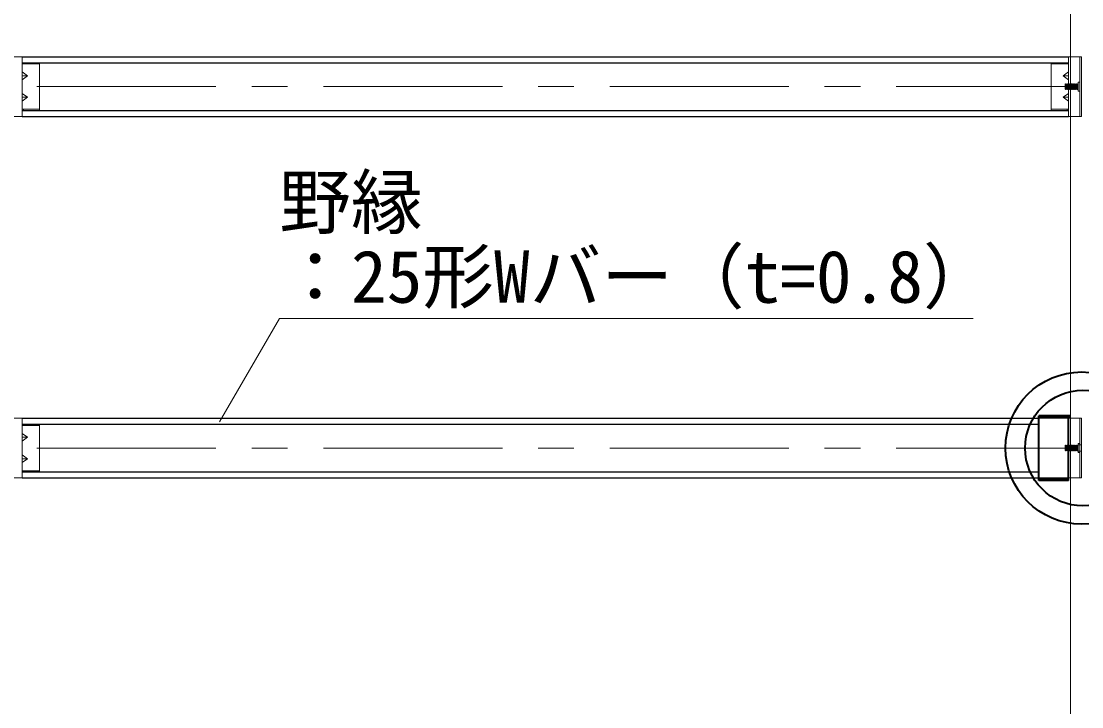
# Model space of a CAD drawing. Units: millimetres at full size, sheet at 1:30; details may follow other scales. Extents: x -5796 to 5910, y -4184 to 4114.
# Drawn here: x -4655 to -3766, y 2161 to 2736 of the extents above; entities that cross this region are included whole.
import ezdxf
from ezdxf.enums import TextEntityAlignment as Align

# ---------------------------------------------------------------- set-up
doc = ezdxf.new("R2010")
doc.units = ezdxf.units.MM
doc.header["$LTSCALE"] = 30
doc.linetypes.add('CHAIN1', pattern=[8, 5, -1, 1, -1])
doc.linetypes.add('DASHED1', pattern=[1.8, 1.2, -0.6])
for name, color, linetype, lineweight in [('4-0_中心線', 4, 'CHAIN1', 9), ('4-2_野縁受け', 3, 'Continuous', 18), ('4-3_野縁', 2, 'Continuous', 25), ('4-6_文字', 7, 'Continuous', 18), ('4-7_金具', 6, 'Continuous', 35), ('4-A_クリップ', 7, 'Continuous', 18), ('4-B_ビス', 3, 'Continuous', 18)]:
    doc.layers.add(name, color=color, linetype=linetype, lineweight=lineweight)
doc.styles.add('ＭＳ ゴシック', font='')
doc.styles.get('ＭＳ ゴシック').set_extended_font_data('MS Gothic')

msp = doc.modelspace()

# ---------------------------------------------------------------- linework, layer by layer
at = {"layer": '4-0_中心線'}
for p, q in [((-5121.78, 2680.81), (-2580.78, 2680.81)), ((-5121.78, 2377.81), (-2580.78, 2377.81))]:
    msp.add_line(p, q, dxfattribs=at)
at = {"layer": '4-2_野縁受け'}
for p, q in [((-3775.78, 2705.81), (-3775.78, 2808.31)), ((-3775.78, 2402.81), (-3775.78, 2655.81)), ((-3775.78, 2099.81), (-3775.78, 2352.81))]:
    msp.add_line(p, q, dxfattribs=at)
at = {"layer": '4-3_野縁'}
for p, q in [((-4654.18, 2705.81), (-3777.38, 2705.81)), ((-4654.18, 2700.81), (-3777.38, 2700.81)), ((-4654.18, 2660.81), (-3777.38, 2660.81)), ((-4654.18, 2655.81), (-3777.38, 2655.81)), ((-4654.18, 2402.81), (-3802.28, 2402.81)), ((-4654.18, 2397.81), (-3802.28, 2397.81)), ((-4654.18, 2357.81), (-3802.28, 2357.81)), ((-4654.18, 2352.81), (-3802.28, 2352.81))]:
    msp.add_line(p, q, dxfattribs=at)
at = {"layer": '4-6_文字'}
for q in [(-4488.68, 2399.8), (-3857.27, 2486.4)]:
    msp.add_line((-4438.68, 2486.4), q, dxfattribs=at)
at = {"layer": '4-7_金具'}
for p, q in [((-3802.28, 2350.73), (-3802.28, 2404.86)), ((-3775.78, 2404.86), (-3802.28, 2404.86)), ((-3777.28, 2380.01), (-3777.28, 2404.86)), ((-3775.78, 2403.26), (-3777.28, 2403.26)), ((-3777.28, 2350.73), (-3777.28, 2375.71)), ((-3777.28, 2350.73), (-3802.28, 2350.73))]:
    msp.add_line(p, q, dxfattribs=at)
at = {"layer": '4-7_金具', "linetype": 'DASHED1'}
for p, q in [((-3777.28, 2403.26), (-3802.28, 2403.26)), ((-3777.28, 2352.33), (-3802.28, 2352.33))]:
    msp.add_line(p, q, dxfattribs=at)
at = {"layer": '4-7_金具'}
for centre, radius in [((-3766.33, 2377.81), 63.79), ((-3765.24, 2377.81), 48.52)]:
    msp.add_circle(centre, radius, dxfattribs=at)
at = {"layer": '4-A_クリップ'}
for p, q in [((-4654.18, 2705.81), (-4665.18, 2705.81)), ((-4654.18, 2705.81), (-4654.18, 2680.81)), ((-3777.38, 2705.81), (-3766.38, 2705.81)), ((-3777.38, 2705.81), (-3777.38, 2682.91)), ((-3767.98, 2655.81), (-3767.98, 2705.81)), ((-3766.38, 2655.81), (-3766.38, 2705.81)), ((-4653.18, 2699.81), (-4654.18, 2699.81)), ((-4649.7, 2689.81), (-4654.18, 2693.06)), ((-4653.18, 2700.81), (-4653.18, 2699.81)), ((-4639.78, 2699.81), (-4653.18, 2699.81)), ((-4639.78, 2700.81), (-4639.78, 2680.81)), ((-3791.78, 2700.81), (-3791.78, 2680.81)), ((-3791.78, 2699.81), (-3778.38, 2699.81)), ((-3781.86, 2689.81), (-3777.38, 2693.06)), ((-3778.38, 2700.81), (-3778.38, 2699.81)), ((-3778.38, 2699.81), (-3777.38, 2699.81)), ((-4649.7, 2689.81), (-4654.18, 2686.56)), ((-4649.7, 2689.81), (-4654.18, 2689.81)), ((-3781.86, 2689.81), (-3777.38, 2686.56)), ((-3781.86, 2689.81), (-3777.38, 2689.81)), ((-3769.18, 2684.61), (-3767.98, 2684.61)), ((-3769.18, 2677.01), (-3769.18, 2684.61)), ((-4654.18, 2655.81), (-4654.18, 2680.81)), ((-4639.78, 2660.81), (-4639.78, 2680.81)), ((-3791.78, 2660.81), (-3791.78, 2680.81)), ((-3777.38, 2655.81), (-3777.38, 2678.71)), ((-3769.18, 2677.01), (-3767.98, 2677.01)), ((-4649.7, 2671.81), (-4654.18, 2675.06)), ((-4649.7, 2671.81), (-4654.18, 2668.56)), ((-4649.7, 2671.81), (-4654.18, 2671.81)), ((-3781.86, 2671.81), (-3777.38, 2675.06)), ((-3781.86, 2671.81), (-3777.38, 2668.56)), ((-3781.86, 2671.81), (-3777.38, 2671.81)), ((-4653.18, 2661.81), (-4654.18, 2661.81)), ((-4639.78, 2661.81), (-4653.18, 2661.81)), ((-4653.18, 2660.81), (-4653.18, 2661.81)), ((-3791.78, 2661.81), (-3778.38, 2661.81)), ((-3778.38, 2661.81), (-3777.38, 2661.81)), ((-3778.38, 2660.81), (-3778.38, 2661.81)), ((-4654.18, 2655.81), (-4665.18, 2655.81)), ((-3777.38, 2655.81), (-3766.38, 2655.81)), ((-4654.18, 2402.81), (-4665.18, 2402.81)), ((-4654.18, 2402.81), (-4654.18, 2377.81)), ((-3777.28, 2402.81), (-3766.38, 2402.81)), ((-3767.98, 2402.81), (-3767.98, 2352.81)), ((-3766.38, 2402.81), (-3766.38, 2352.81)), ((-4653.18, 2396.81), (-4654.18, 2396.81)), ((-4653.18, 2397.81), (-4653.18, 2396.81)), ((-4639.78, 2396.81), (-4653.18, 2396.81)), ((-4639.78, 2397.81), (-4639.78, 2377.81)), ((-4649.7, 2386.81), (-4654.18, 2390.06)), ((-4649.7, 2386.81), (-4654.18, 2383.56)), ((-4649.7, 2386.81), (-4654.18, 2386.81)), ((-4654.18, 2352.81), (-4654.18, 2377.81)), ((-4639.78, 2357.81), (-4639.78, 2377.81)), ((-3769.18, 2381.61), (-3767.98, 2381.61)), ((-3769.18, 2381.61), (-3769.18, 2374.01)), ((-3769.18, 2374.01), (-3767.98, 2374.01)), ((-4649.7, 2368.81), (-4654.18, 2372.06)), ((-4649.7, 2368.81), (-4654.18, 2365.56)), ((-4649.7, 2368.81), (-4654.18, 2368.81)), ((-4653.18, 2358.81), (-4654.18, 2358.81)), ((-4639.78, 2358.81), (-4653.18, 2358.81)), ((-4653.18, 2357.81), (-4653.18, 2358.81)), ((-4654.18, 2352.81), (-4665.18, 2352.81)), ((-3777.28, 2352.81), (-3766.38, 2352.81))]:
    msp.add_line(p, q, dxfattribs=at)
at = {"layer": '4-A_クリップ', "linetype": 'DASHED1'}
for p, q in [((-3775.78, 2705.81), (-3775.78, 2682.91)), ((-3775.78, 2678.51), (-3775.78, 2655.81)), ((-3775.78, 2402.81), (-3775.78, 2379.91)), ((-3775.78, 2375.51), (-3775.78, 2352.81)), ((-3769.18, 2380.46), (-3766.38, 2380.46)), ((-3769.18, 2375.16), (-3766.38, 2375.16))]:
    msp.add_line(p, q, dxfattribs=at)
at = {"layer": '4-B_ビス'}
for p, q in [((-3780.08, 2682.91), (-3779.78, 2683.21)), ((-3780.08, 2682.91), (-3779.78, 2678.71)), ((-3780.08, 2682.91), (-3780.08, 2678.71)), ((-3779.78, 2678.71), (-3780.08, 2678.71)), ((-3779.78, 2683.21), (-3779.48, 2682.91)), ((-3779.78, 2678.71), (-3779.48, 2678.41)), ((-3779.48, 2682.91), (-3779.18, 2678.71)), ((-3779.48, 2678.41), (-3779.18, 2678.71)), ((-3779.18, 2682.91), (-3778.88, 2678.71)), ((-3778.58, 2682.91), (-3778.28, 2678.71)), ((-3778.28, 2682.91), (-3777.98, 2678.71)), ((-3777.68, 2682.91), (-3777.38, 2678.71)), ((-3777.38, 2682.91), (-3777.08, 2678.71)), ((-3776.78, 2682.91), (-3776.48, 2678.71)), ((-3776.78, 2682.91), (-3776.48, 2682.91)), ((-3776.48, 2682.91), (-3776.18, 2683.21)), ((-3776.48, 2682.91), (-3776.18, 2678.71)), ((-3776.18, 2683.21), (-3775.88, 2682.91)), ((-3775.88, 2682.91), (-3775.58, 2678.71)), ((-3775.58, 2682.91), (-3775.28, 2678.71)), ((-3774.98, 2682.91), (-3774.68, 2678.71)), ((-3774.68, 2682.91), (-3774.38, 2678.71)), ((-3774.08, 2682.91), (-3773.78, 2678.71)), ((-3773.78, 2682.91), (-3773.48, 2678.71)), ((-3773.18, 2682.91), (-3772.88, 2678.71)), ((-3772.88, 2682.91), (-3772.58, 2678.71)), ((-3772.28, 2682.91), (-3771.98, 2678.71)), ((-3771.98, 2682.91), (-3771.68, 2678.71)), ((-3771.38, 2682.91), (-3771.08, 2678.71)), ((-3771.08, 2682.91), (-3770.78, 2678.71)), ((-3770.48, 2682.91), (-3770.18, 2678.71)), ((-3770.48, 2682.91), (-3770.18, 2682.91)), ((-3770.18, 2682.91), (-3769.88, 2683.21)), ((-3770.18, 2682.91), (-3769.88, 2678.71)), ((-3770.18, 2678.71), (-3769.88, 2678.71)), ((-3769.88, 2683.21), (-3769.58, 2682.91)), ((-3769.58, 2682.91), (-3769.28, 2678.71)), ((-3769.58, 2682.91), (-3769.28, 2682.91)), ((-3769.28, 2682.91), (-3769.18, 2683.01)), ((-3769.28, 2682.91), (-3769.18, 2681.51)), ((-3769.28, 2678.71), (-3769.18, 2678.71)), ((-3780.08, 2379.91), (-3779.78, 2380.21)), ((-3780.08, 2379.91), (-3779.78, 2375.71)), ((-3780.08, 2379.91), (-3780.08, 2375.71)), ((-3779.78, 2375.71), (-3780.08, 2375.71)), ((-3779.78, 2380.21), (-3779.48, 2379.91)), ((-3779.78, 2375.71), (-3779.48, 2375.41)), ((-3779.48, 2379.91), (-3779.18, 2375.71)), ((-3779.48, 2375.41), (-3779.18, 2375.71)), ((-3779.18, 2379.91), (-3778.88, 2375.71)), ((-3778.58, 2379.91), (-3778.28, 2375.71)), ((-3778.28, 2379.91), (-3777.98, 2375.71)), ((-3777.68, 2379.91), (-3777.38, 2375.71)), ((-3777.38, 2379.91), (-3777.08, 2375.71)), ((-3776.78, 2379.91), (-3776.48, 2375.71)), ((-3776.78, 2379.91), (-3776.48, 2379.91)), ((-3776.48, 2379.91), (-3776.18, 2380.21)), ((-3776.48, 2379.91), (-3776.18, 2375.71)), ((-3776.18, 2380.21), (-3775.88, 2379.91)), ((-3775.88, 2379.91), (-3775.58, 2375.71)), ((-3775.58, 2379.91), (-3775.28, 2375.71)), ((-3774.98, 2379.91), (-3774.68, 2375.71)), ((-3774.68, 2379.91), (-3774.38, 2375.71)), ((-3774.08, 2379.91), (-3773.78, 2375.71)), ((-3773.78, 2379.91), (-3773.48, 2375.71)), ((-3773.18, 2379.91), (-3772.88, 2375.71)), ((-3772.88, 2379.91), (-3772.58, 2375.71)), ((-3772.28, 2379.91), (-3771.98, 2375.71)), ((-3771.98, 2379.91), (-3771.68, 2375.71)), ((-3771.38, 2379.91), (-3771.08, 2375.71)), ((-3771.08, 2379.91), (-3770.78, 2375.71)), ((-3770.48, 2379.91), (-3770.18, 2375.71)), ((-3770.48, 2379.91), (-3770.18, 2379.91)), ((-3770.18, 2379.91), (-3769.88, 2380.21)), ((-3770.18, 2379.91), (-3769.88, 2375.71)), ((-3770.18, 2375.71), (-3769.88, 2375.71)), ((-3769.88, 2380.21), (-3769.58, 2379.91)), ((-3769.58, 2379.91), (-3769.28, 2375.71)), ((-3769.58, 2379.91), (-3769.28, 2379.91)), ((-3769.28, 2379.91), (-3769.18, 2380.01)), ((-3769.28, 2379.91), (-3769.18, 2378.51)), ((-3769.28, 2375.71), (-3769.18, 2375.71))]:
    msp.add_line(p, q, dxfattribs=at)
for points in [[(-3779.48, 2682.91), (-3779.18, 2682.91), (-3778.88, 2683.21), (-3778.58, 2682.91)], [(-3779.18, 2678.71), (-3778.88, 2678.71), (-3778.58, 2678.41), (-3778.28, 2678.71)], [(-3778.58, 2682.91), (-3778.28, 2682.91), (-3777.98, 2683.21), (-3777.68, 2682.91)], [(-3778.28, 2678.71), (-3777.98, 2678.71), (-3777.68, 2678.41), (-3777.38, 2678.71)], [(-3777.68, 2682.91), (-3777.38, 2682.91), (-3777.08, 2683.21), (-3776.78, 2682.91)], [(-3777.38, 2678.71), (-3777.08, 2678.71), (-3776.78, 2678.41)], [(-3776.78, 2678.41), (-3776.48, 2678.71), (-3776.18, 2678.71)], [(-3776.18, 2678.71), (-3775.88, 2678.41), (-3775.58, 2678.71)], [(-3775.88, 2682.91), (-3775.58, 2682.91), (-3775.28, 2683.21), (-3774.98, 2682.91)], [(-3775.58, 2678.71), (-3775.28, 2678.71), (-3774.98, 2678.41), (-3774.68, 2678.71)], [(-3774.98, 2682.91), (-3774.68, 2682.91), (-3774.38, 2683.21), (-3774.08, 2682.91)], [(-3774.68, 2678.71), (-3774.38, 2678.71), (-3774.08, 2678.41), (-3773.78, 2678.71)], [(-3774.08, 2682.91), (-3773.78, 2682.91), (-3773.48, 2683.21), (-3773.18, 2682.91)], [(-3773.78, 2678.71), (-3773.48, 2678.71), (-3773.18, 2678.41), (-3772.88, 2678.71)], [(-3773.18, 2682.91), (-3772.88, 2682.91), (-3772.58, 2683.21), (-3772.28, 2682.91)], [(-3772.88, 2678.71), (-3772.58, 2678.71), (-3772.28, 2678.41), (-3771.98, 2678.71)], [(-3772.28, 2682.91), (-3771.98, 2682.91), (-3771.68, 2683.21), (-3771.38, 2682.91)], [(-3771.98, 2678.71), (-3771.68, 2678.71), (-3771.38, 2678.41), (-3771.08, 2678.71)], [(-3771.38, 2682.91), (-3771.08, 2682.91), (-3770.78, 2683.21), (-3770.48, 2682.91)], [(-3771.08, 2678.71), (-3770.78, 2678.71), (-3770.48, 2678.41), (-3770.18, 2678.71)], [(-3769.88, 2678.71), (-3769.58, 2678.41), (-3769.28, 2678.71)], [(-3779.48, 2379.91), (-3779.18, 2379.91), (-3778.88, 2380.21), (-3778.58, 2379.91)], [(-3779.18, 2375.71), (-3778.88, 2375.71), (-3778.58, 2375.41), (-3778.28, 2375.71)], [(-3778.58, 2379.91), (-3778.28, 2379.91), (-3777.98, 2380.21), (-3777.68, 2379.91)], [(-3778.28, 2375.71), (-3777.98, 2375.71), (-3777.68, 2375.41), (-3777.38, 2375.71)], [(-3777.68, 2379.91), (-3777.38, 2379.91), (-3777.08, 2380.21), (-3776.78, 2379.91)], [(-3777.38, 2375.71), (-3777.08, 2375.71), (-3776.78, 2375.41)], [(-3776.78, 2375.41), (-3776.48, 2375.71), (-3776.18, 2375.71)], [(-3776.18, 2375.71), (-3775.88, 2375.41), (-3775.58, 2375.71)], [(-3775.88, 2379.91), (-3775.58, 2379.91), (-3775.28, 2380.21), (-3774.98, 2379.91)], [(-3775.58, 2375.71), (-3775.28, 2375.71), (-3774.98, 2375.41), (-3774.68, 2375.71)], [(-3774.98, 2379.91), (-3774.68, 2379.91), (-3774.38, 2380.21), (-3774.08, 2379.91)], [(-3774.68, 2375.71), (-3774.38, 2375.71), (-3774.08, 2375.41), (-3773.78, 2375.71)], [(-3774.08, 2379.91), (-3773.78, 2379.91), (-3773.48, 2380.21), (-3773.18, 2379.91)], [(-3773.78, 2375.71), (-3773.48, 2375.71), (-3773.18, 2375.41), (-3772.88, 2375.71)], [(-3773.18, 2379.91), (-3772.88, 2379.91), (-3772.58, 2380.21), (-3772.28, 2379.91)], [(-3772.88, 2375.71), (-3772.58, 2375.71), (-3772.28, 2375.41), (-3771.98, 2375.71)], [(-3772.28, 2379.91), (-3771.98, 2379.91), (-3771.68, 2380.21), (-3771.38, 2379.91)], [(-3771.98, 2375.71), (-3771.68, 2375.71), (-3771.38, 2375.41), (-3771.08, 2375.71)], [(-3771.38, 2379.91), (-3771.08, 2379.91), (-3770.78, 2380.21), (-3770.48, 2379.91)], [(-3771.08, 2375.71), (-3770.78, 2375.71), (-3770.48, 2375.41), (-3770.18, 2375.71)], [(-3769.88, 2375.71), (-3769.58, 2375.41), (-3769.28, 2375.71)]]:
    msp.add_lwpolyline(points, dxfattribs=at)

# ---------------------------------------------------------------- texts
at = {"layer": '4-6_文字', "color": 4, "style": 'ＭＳ ゴシック'}
for s, p in [('野縁', (-4438.68, 2548.81)), ('：25形Wバー（t=0.8）', (-4438.68, 2486.4))]:
    msp.add_text(s, height=43.99, dxfattribs=at).set_placement(p, align=Align.BOTTOM_LEFT)

doc.saveas('drawing.dxf')
